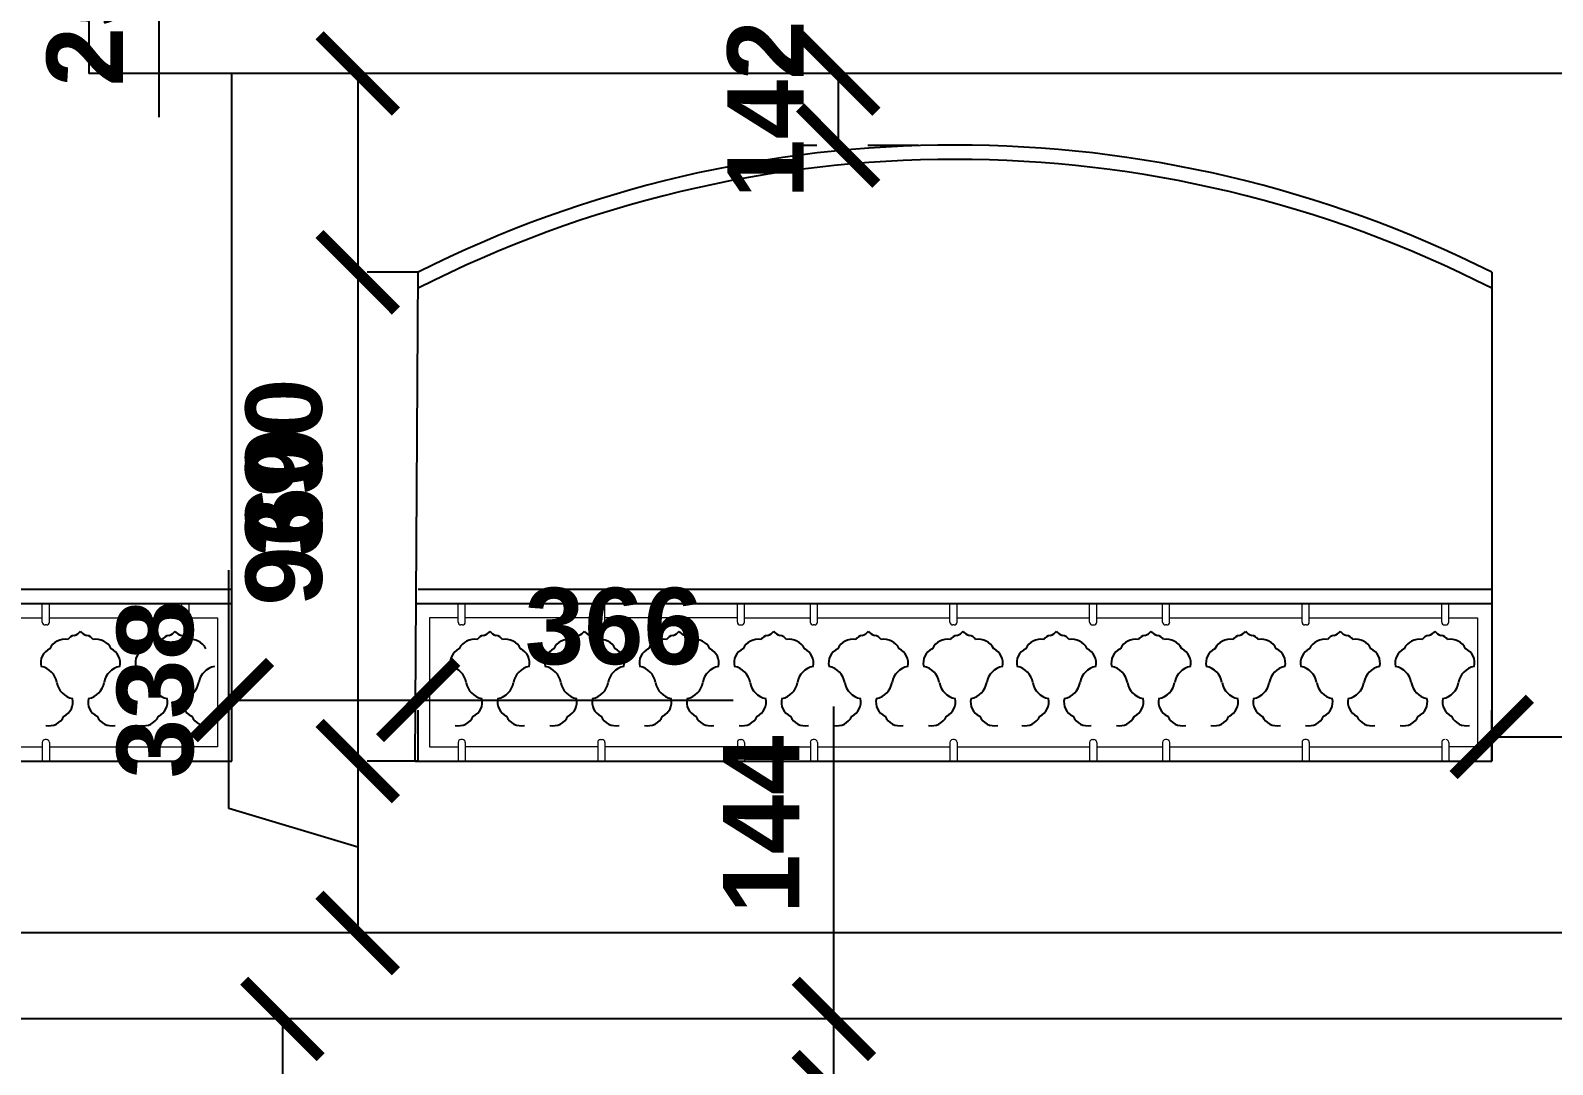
# Model space of a CAD drawing. Header units: millimetres. Extents: x 1521 to 3683, y 1649 to 3322.
# Drawn here: x 1718.866 to 1721.856, y 1665.515 to 1667.545 of the extents above; entities that cross this region are included whole.
import ezdxf

# ---------------------------------------------------------------- set-up
doc = ezdxf.new("R2010")
doc.units = ezdxf.units.MM
doc.header["$LTSCALE"] = 0.1
doc.linetypes.add('BORDER2', pattern=[0.875, 0.25, -0.125, 0.25, -0.125, 0, -0.125])
doc.layers.get('DEFPOINTS').update_dxf_attribs({"lineweight": 25})
for name, color, linetype, lineweight in [('BRICKS', 70, 'Continuous', 25), ('Glass', 193, 'Continuous', 5), ('WIN', 8, 'Continuous', 25)]:
    doc.layers.add(name, color=color, linetype=linetype, lineweight=lineweight)
doc.layers.add('RELIEF', color=252, linetype='Continuous')
doc.styles.add('STYLE1', font='arialbd.ttf')
doc.dimstyles.new('50', dxfattribs={"dimscale": 0.75, "dimtxt": 0.2, "dimasz": 0.2, "dimexe": 0.1, "dimexo": 0, "dimgap": 0.09, "dimtad": 2, "dimdec": 0, "dimlfac": 1000, "dimzin": 0, "dimdsep": 46, "dimtxsty": 'STYLE1', "dimblk": 'ARCHTICK', "dimcen": 0.09, "dimclrd": 4, "dimclre": 8, "dimclrt": 6, "dimadec": 0, "dimazin": 0, "dimtfac": 1, "dimtdec": 0, "dimtofl": 0, "dimtmove": 0, "dimatfit": 3, "dimldrblk": 'OPEN90', "dimfxl": 0.05, "dimtolj": 1, "dimtzin": 0, "dimarcsym": 0})

# ---------------------------------------------------------------- blocks, each defined once
blk = doc.blocks.new('_ArchTick')
at = {"color": 0, "linetype": 'ByBlock', "const_width": 0.15}
blk.add_lwpolyline([(-0.5, -0.5), (0.5, 0.5)], dxfattribs=at)
blk = doc.blocks.new('*D134')
at = {"layer": 'BRICKS', "color": 8, "lineweight": -2}
for p, q in [((1719.29, 1668.2482), (1719.043, 1668.2482)), ((1719.29, 1667.9951), (1719.043, 1667.9951))]:
    blk.add_line(p, q, dxfattribs=at)
at = {"layer": 'BRICKS', "color": 4, "lineweight": -2}
for p, q in [((1719.118, 1668.2482), (1719.118, 1667.9951)), ((1719.118, 1667.9951), (1719.118, 1667.3747))]:
    blk.add_line(p, q, dxfattribs=at)
at = {"layer": 'DEFPOINTS', "color": 0}
for p in [(1719.29, 1668.2482), (1719.118, 1667.9951), (1719.29, 1667.9951)]:
    blk.add_point(p, dxfattribs=at)
at = {"layer": 'BRICKS', "color": 4, "lineweight": -2, "xscale": 0.15, "yscale": 0.15, "zscale": 0.15}
for p, rotation in [((1719.118, 1668.2482), 90), ((1719.118, 1667.9951), 270)]:
    blk.add_blockref('_ArchTick', p, dxfattribs=dict(at, rotation=rotation))
at = {"layer": 'BRICKS', "color": 6, "insert": (1718.974, 1667.6099), "char_height": 0.15, "attachment_point": 5, "rotation": 90, "style": 'STYLE1'}
blk.add_mtext('\\A1;253', dxfattribs=at)
blk = doc.blocks.new('_Open90')
at = {"color": 0, "linetype": 'ByBlock', "lineweight": -2}
for p, q in [((-0.5, 0.5), (0, 0)), ((0, 0), (-1, 0)), ((0, 0), (-0.5, -0.5))]:
    blk.add_line(p, q, dxfattribs=at)
blk = doc.blocks.new('*D136')
at = {"layer": 'BRICKS', "color": 8, "linetype": 'BORDER2', "lineweight": -2}
for p, q in [((1719.6397, 1667.4607), (1719.4339, 1667.4607)), ((1719.6275, 1667.0704), (1719.4339, 1667.0704))]:
    blk.add_line(p, q, dxfattribs=at)
at = {"layer": 'BRICKS', "color": 4, "lineweight": -2}
for p, q in [((1719.5089, 1667.4607), (1719.5089, 1667.0704)), ((1719.5089, 1667.0704), (1719.5089, 1666.454))]:
    blk.add_line(p, q, dxfattribs=at)
at = {"layer": 'DEFPOINTS', "color": 0}
for p in [(1719.6397, 1667.4607), (1719.5089, 1667.0704), (1719.6275, 1667.0704)]:
    blk.add_point(p, dxfattribs=at)
at = {"layer": 'BRICKS', "color": 4, "lineweight": -2, "xscale": 0.15, "yscale": 0.15, "zscale": 0.15}
for p, rotation in [((1719.5089, 1667.4607), 90), ((1719.5089, 1667.0704), 270)]:
    blk.add_blockref('_ArchTick', p, dxfattribs=dict(at, rotation=rotation))
at = {"layer": 'BRICKS', "color": 6, "insert": (1719.3647, 1666.6872), "char_height": 0.15, "attachment_point": 5, "rotation": 90, "style": 'STYLE1'}
blk.add_mtext('\\A1;390', dxfattribs=at)
blk = doc.blocks.new('*D137')
at = {"layer": 'BRICKS', "color": 8, "linetype": 'BORDER2', "lineweight": -2}
for p, q in [((1719.6275, 1667.0704), (1719.4339, 1667.0704)), ((1719.6275, 1666.1107), (1719.4339, 1666.1107))]:
    blk.add_line(p, q, dxfattribs=at)
at = {"layer": 'BRICKS', "color": 4, "lineweight": -2}
blk.add_line((1719.5089, 1667.0704), (1719.5089, 1666.1107), dxfattribs=at)
at = {"layer": 'DEFPOINTS', "color": 0}
for p in [(1719.6275, 1667.0704), (1719.5089, 1666.1107), (1719.6275, 1666.1107)]:
    blk.add_point(p, dxfattribs=at)
at = {"layer": 'BRICKS', "color": 4, "lineweight": -2, "xscale": 0.15, "yscale": 0.15, "zscale": 0.15}
for p, rotation in [((1719.5089, 1667.0704), 90), ((1719.5089, 1666.1107), 270)]:
    blk.add_blockref('_ArchTick', p, dxfattribs=dict(at, rotation=rotation))
at = {"layer": 'BRICKS', "color": 6, "insert": (1719.3647, 1666.5906), "char_height": 0.15, "attachment_point": 5, "rotation": 90, "style": 'STYLE1'}
blk.add_mtext('\\A1;960', dxfattribs=at)
blk = doc.blocks.new('*D138')
at = {"layer": 'BRICKS', "color": 4, "lineweight": -2}
for p, q in [((1719.256, 1666.0179), (1719.256, 1666.4852)), ((1719.5089, 1666.1107), (1719.5089, 1665.7732)), ((1719.5089, 1665.942), (1719.256, 1666.0179))]:
    blk.add_line(p, q, dxfattribs=at)
at = {"layer": 'BRICKS', "color": 8, "linetype": 'BORDER2', "lineweight": -2}
for p, q in [((1719.6275, 1666.1107), (1719.4339, 1666.1107)), ((1719.6275, 1665.7732), (1719.4339, 1665.7732))]:
    blk.add_line(p, q, dxfattribs=at)
at = {"layer": 'DEFPOINTS', "color": 0}
for p in [(1719.6275, 1666.1107), (1719.5089, 1665.7732), (1719.6275, 1665.7732)]:
    blk.add_point(p, dxfattribs=at)
at = {"layer": 'BRICKS', "color": 4, "lineweight": -2, "xscale": 0.15, "yscale": 0.15, "zscale": 0.15}
for p, rotation in [((1719.5089, 1666.1107), 90), ((1719.5089, 1665.7732), 270)]:
    blk.add_blockref('_ArchTick', p, dxfattribs=dict(at, rotation=rotation))
at = {"layer": 'BRICKS', "color": 6, "insert": (1719.1118, 1666.2515), "char_height": 0.15, "attachment_point": 5, "rotation": 90, "style": 'STYLE1'}
blk.add_mtext('\\A1;338', dxfattribs=at)
blk = doc.blocks.new('*D139')
at = {"layer": 'BRICKS', "color": 8, "linetype": 'BORDER2', "lineweight": -2}
for p, q in [((1720.6065, 1667.4607), (1720.3778, 1667.4607)), ((1720.6108, 1667.319), (1720.3778, 1667.319))]:
    blk.add_line(p, q, dxfattribs=at)
at = {"layer": 'BRICKS', "color": 4, "lineweight": -2}
blk.add_line((1720.4528, 1667.4607), (1720.4528, 1667.319), dxfattribs=at)
at = {"layer": 'DEFPOINTS', "color": 0}
for p in [(1720.6065, 1667.4607), (1720.4528, 1667.319), (1720.6108, 1667.319)]:
    blk.add_point(p, dxfattribs=at)
at = {"layer": 'BRICKS', "color": 4, "lineweight": -2, "xscale": 0.15, "yscale": 0.15, "zscale": 0.15}
for p, rotation in [((1720.4528, 1667.4607), 90), ((1720.4528, 1667.319), 270)]:
    blk.add_blockref('_ArchTick', p, dxfattribs=dict(at, rotation=rotation))
at = {"layer": 'BRICKS', "color": 6, "insert": (1720.31, 1667.3899), "char_height": 0.15, "attachment_point": 5, "rotation": 90, "style": 'STYLE1'}
blk.add_mtext('\\A1;142', dxfattribs=at)
blk = doc.blocks.new('*D140')
at = {"layer": 'BRICKS', "color": 8, "linetype": 'BORDER2', "lineweight": -2}
for p, q in [((1719.2618, 1666.1107), (1719.2618, 1666.3056)), ((1719.6275, 1666.1107), (1719.6275, 1666.3056))]:
    blk.add_line(p, q, dxfattribs=at)
at = {"layer": 'BRICKS', "color": 4, "lineweight": -2}
for p, q in [((1719.2618, 1666.2306), (1719.6275, 1666.2306)), ((1719.6275, 1666.2306), (1720.2467, 1666.2306))]:
    blk.add_line(p, q, dxfattribs=at)
at = {"layer": 'DEFPOINTS', "color": 0}
for p in [(1719.6275, 1666.2306), (1719.2618, 1666.1107), (1719.6275, 1666.1107)]:
    blk.add_point(p, dxfattribs=at)
at = {"layer": 'BRICKS', "color": 4, "lineweight": -2, "xscale": 0.15, "yscale": 0.15, "zscale": 0.15, "rotation": 180}
blk.add_blockref('_ArchTick', (1719.2618, 1666.2306), dxfattribs=at)
at = {"layer": 'BRICKS', "color": 4, "lineweight": -2, "xscale": 0.15, "yscale": 0.15, "zscale": 0.15}
blk.add_blockref('_ArchTick', (1719.6275, 1666.2306), dxfattribs=at)
at = {"layer": 'BRICKS', "color": 6, "insert": (1720.0121, 1666.3747), "char_height": 0.15, "attachment_point": 5, "style": 'STYLE1'}
blk.add_mtext('\\A1;366', dxfattribs=at)
blk = doc.blocks.new('*D141')
at = {"layer": 'BRICKS', "color": 8, "linetype": 'BORDER2', "lineweight": -2}
for p, q in [((1721.7368, 1666.1107), (1721.7368, 1666.2331)), ((1722.1025, 1666.1107), (1722.1025, 1666.2331))]:
    blk.add_line(p, q, dxfattribs=at)
at = {"layer": 'BRICKS', "color": 4, "lineweight": -2}
for p, q in [((1721.7368, 1666.1581), (1722.1025, 1666.1581)), ((1722.1025, 1666.1581), (1722.7217, 1666.1581))]:
    blk.add_line(p, q, dxfattribs=at)
at = {"layer": 'DEFPOINTS', "color": 0}
for p in [(1722.1025, 1666.1581), (1721.7368, 1666.1107), (1722.1025, 1666.1107)]:
    blk.add_point(p, dxfattribs=at)
at = {"layer": 'BRICKS', "color": 4, "lineweight": -2, "xscale": 0.15, "yscale": 0.15, "zscale": 0.15, "rotation": 180}
blk.add_blockref('_ArchTick', (1721.7368, 1666.1581), dxfattribs=at)
at = {"layer": 'BRICKS', "color": 4, "lineweight": -2, "xscale": 0.15, "yscale": 0.15, "zscale": 0.15}
blk.add_blockref('_ArchTick', (1722.1025, 1666.1581), dxfattribs=at)
at = {"layer": 'BRICKS', "color": 6, "insert": (1722.4871, 1666.3022), "char_height": 0.15, "attachment_point": 5, "style": 'STYLE1'}
blk.add_mtext('\\A1;366', dxfattribs=at)
blk = doc.blocks.new('*D142')
at = {"layer": 'BRICKS', "color": 8, "linetype": 'BORDER2', "lineweight": -2}
for p, q in [((1719.6268, 1665.6045), (1719.286, 1665.6045)), ((1719.6275, 1665.2141), (1719.286, 1665.2141))]:
    blk.add_line(p, q, dxfattribs=at)
at = {"layer": 'BRICKS', "color": 4, "lineweight": -2}
blk.add_line((1719.361, 1665.6045), (1719.361, 1665.2141), dxfattribs=at)
at = {"layer": 'DEFPOINTS', "color": 0}
for p in [(1719.6268, 1665.6045), (1719.361, 1665.2141), (1719.6275, 1665.2141)]:
    blk.add_point(p, dxfattribs=at)
at = {"layer": 'BRICKS', "color": 4, "lineweight": -2, "xscale": 0.15, "yscale": 0.15, "zscale": 0.15}
for p, rotation in [((1719.361, 1665.6045), 90), ((1719.361, 1665.2141), 270)]:
    blk.add_blockref('_ArchTick', p, dxfattribs=dict(at, rotation=rotation))
at = {"layer": 'BRICKS', "color": 6, "insert": (1719.2169, 1665.274), "char_height": 0.15, "attachment_point": 5, "rotation": 90, "style": 'STYLE1'}
blk.add_mtext('\\A1;390', dxfattribs=at)
blk = doc.blocks.new('*D145')
at = {"layer": 'BRICKS', "color": 4, "lineweight": -2}
for p, q in [((1720.4443, 1665.6045), (1720.4443, 1666.2177)), ((1720.4443, 1665.4607), (1720.4443, 1665.6045))]:
    blk.add_line(p, q, dxfattribs=at)
at = {"layer": 'BRICKS', "color": 8, "linetype": 'BORDER2', "lineweight": -2}
for p, q in [((1720.5601, 1665.6045), (1720.3693, 1665.6045)), ((1720.5601, 1665.4607), (1720.3693, 1665.4607))]:
    blk.add_line(p, q, dxfattribs=at)
at = {"layer": 'DEFPOINTS', "color": 0}
for p in [(1720.4443, 1665.6045), (1720.5601, 1665.6045), (1720.5601, 1665.4607)]:
    blk.add_point(p, dxfattribs=at)
at = {"layer": 'BRICKS', "color": 4, "lineweight": -2, "xscale": 0.15, "yscale": 0.15, "zscale": 0.15}
for p, rotation in [((1720.4443, 1665.6045), 90), ((1720.4443, 1665.4607), 270)]:
    blk.add_blockref('_ArchTick', p, dxfattribs=dict(at, rotation=rotation))
at = {"layer": 'BRICKS', "color": 6, "insert": (1720.3015, 1665.9861), "char_height": 0.15, "attachment_point": 5, "rotation": 90, "style": 'STYLE1'}
blk.add_mtext('\\A1;144', dxfattribs=at)

msp = doc.modelspace()

# ---------------------------------------------------------------- linework, layer by layer
at = {"layer": 'Glass'}
for p, q in [((1718.8892, 1666.3836), (1718.8892, 1666.4201)), ((1718.9032, 1666.3836), (1718.9032, 1666.4201)), ((1719.1634, 1666.3836), (1719.1634, 1666.4201)), ((1719.1634, 1666.3836), (1719.1634, 1666.4201)), ((1719.1775, 1666.3836), (1719.1775, 1666.4201)), ((1719.1775, 1666.3836), (1719.1775, 1666.4201)), ((1719.7062, 1666.3836), (1719.7062, 1666.4201)), ((1719.7203, 1666.3836), (1719.7203, 1666.4201)), ((1719.9804, 1666.3836), (1719.9804, 1666.4201)), ((1719.9945, 1666.3836), (1719.9945, 1666.4201)), ((1720.2547, 1666.3836), (1720.2547, 1666.4201)), ((1720.2687, 1666.3836), (1720.2687, 1666.4201)), ((1720.3981, 1666.3836), (1720.3981, 1666.4201)), ((1720.4122, 1666.3836), (1720.4122, 1666.4201)), ((1720.6723, 1666.3836), (1720.6723, 1666.4201)), ((1720.6864, 1666.3836), (1720.6864, 1666.4201)), ((1720.9465, 1666.3836), (1720.9465, 1666.4201)), ((1720.9606, 1666.3836), (1720.9606, 1666.4201)), ((1721.09, 1666.3836), (1721.09, 1666.4201)), ((1721.104, 1666.3836), (1721.104, 1666.4201)), ((1721.3642, 1666.3836), (1721.3642, 1666.4201)), ((1721.3782, 1666.3836), (1721.3782, 1666.4201)), ((1721.6384, 1666.3836), (1721.6384, 1666.4201)), ((1721.6525, 1666.3836), (1721.6525, 1666.4201)), ((1718.8976, 1666.3779), (1718.8948, 1666.3779)), ((1718.9032, 1666.392), (1719.0326, 1666.392)), ((1719.169, 1666.3779), (1719.1718, 1666.3779)), ((1719.169, 1666.3779), (1719.1718, 1666.3779)), ((1719.7147, 1666.3779), (1719.7118, 1666.3779)), ((1719.9861, 1666.3779), (1719.9889, 1666.3779)), ((1720.2603, 1666.3779), (1720.2631, 1666.3779)), ((1720.2687, 1666.392), (1720.3981, 1666.392)), ((1720.4065, 1666.3779), (1720.4037, 1666.3779)), ((1720.6807, 1666.3779), (1720.6779, 1666.3779)), ((1720.9522, 1666.3779), (1720.955, 1666.3779)), ((1720.9606, 1666.392), (1721.09, 1666.392)), ((1721.0984, 1666.3779), (1721.0956, 1666.3779)), ((1721.3726, 1666.3779), (1721.3698, 1666.3779)), ((1721.3782, 1666.392), (1721.5076, 1666.392)), ((1721.644, 1666.3779), (1721.6468, 1666.3779)), ((1718.8892, 1666.1473), (1718.8892, 1666.1107)), ((1718.8976, 1666.1529), (1718.8948, 1666.1529)), ((1718.9032, 1666.1473), (1718.9032, 1666.1107)), ((1719.1634, 1666.1473), (1719.1634, 1666.1107)), ((1719.1775, 1666.1473), (1719.1775, 1666.1107)), ((1719.7062, 1666.1473), (1719.7062, 1666.1107)), ((1719.7147, 1666.1529), (1719.7118, 1666.1529)), ((1719.7203, 1666.1473), (1719.7203, 1666.1107)), ((1719.9804, 1666.1473), (1719.9804, 1666.1107)), ((1719.9861, 1666.1529), (1719.9889, 1666.1529)), ((1719.9945, 1666.1473), (1719.9945, 1666.1107)), ((1720.2547, 1666.1473), (1720.2547, 1666.1107)), ((1720.2603, 1666.1529), (1720.2631, 1666.1529)), ((1720.2687, 1666.1473), (1720.2687, 1666.1107)), ((1720.2687, 1666.1389), (1720.3981, 1666.1389)), ((1720.3981, 1666.1473), (1720.3981, 1666.1107)), ((1720.4065, 1666.1529), (1720.4037, 1666.1529)), ((1720.4122, 1666.1473), (1720.4122, 1666.1107)), ((1720.6723, 1666.1473), (1720.6723, 1666.1107)), ((1720.6807, 1666.1529), (1720.6779, 1666.1529)), ((1720.6864, 1666.1473), (1720.6864, 1666.1107)), ((1720.9465, 1666.1473), (1720.9465, 1666.1107)), ((1720.9522, 1666.1529), (1720.955, 1666.1529)), ((1720.9606, 1666.1473), (1720.9606, 1666.1107)), ((1720.9606, 1666.1389), (1721.09, 1666.1389)), ((1721.09, 1666.1473), (1721.09, 1666.1107)), ((1721.0984, 1666.1529), (1721.0956, 1666.1529)), ((1721.104, 1666.1473), (1721.104, 1666.1107)), ((1721.3642, 1666.1473), (1721.3642, 1666.1107)), ((1721.3726, 1666.1529), (1721.3698, 1666.1529)), ((1721.3782, 1666.1473), (1721.3782, 1666.1107)), ((1721.6384, 1666.1473), (1721.6384, 1666.1107)), ((1721.6525, 1666.1473), (1721.6525, 1666.1107))]:
    msp.add_line(p, q, dxfattribs=at)
for points in [[(1718.629, 1666.392), (1718.8892, 1666.392)], [(1718.9032, 1666.392), (1719.1634, 1666.392)], [(1718.9215, 1666.392), (1719.1634, 1666.392)], [(1719.1775, 1666.392), (1719.2337, 1666.392), (1719.2337, 1666.1389), (1719.1775, 1666.1389)], [(1719.7062, 1666.392), (1719.65, 1666.392), (1719.65, 1666.1389), (1719.7062, 1666.1389)], [(1719.9804, 1666.392), (1719.7203, 1666.392)], [(1720.2547, 1666.392), (1719.9945, 1666.392)], [(1720.4122, 1666.392), (1720.6723, 1666.392)], [(1720.6864, 1666.392), (1720.9465, 1666.392)], [(1721.104, 1666.392), (1721.3642, 1666.392)], [(1721.3782, 1666.392), (1721.6384, 1666.392)], [(1721.6525, 1666.392), (1721.7087, 1666.392), (1721.7087, 1666.1389), (1721.6525, 1666.1389)], [(1718.629, 1666.1389), (1718.8892, 1666.1389)], [(1718.9032, 1666.1389), (1719.1634, 1666.1389)], [(1719.9804, 1666.1389), (1719.7203, 1666.1389)], [(1720.2547, 1666.1389), (1719.9945, 1666.1389)], [(1720.4122, 1666.1389), (1720.6723, 1666.1389)], [(1720.6864, 1666.1389), (1720.9465, 1666.1389)], [(1721.104, 1666.1389), (1721.3642, 1666.1389)], [(1721.3782, 1666.1389), (1721.6384, 1666.1389)]]:
    msp.add_lwpolyline(points, dxfattribs=at)
for centre, start, end in [((1718.8948, 1666.3836), 180, 270), ((1718.8976, 1666.3836), 270, 0), ((1719.169, 1666.3836), 180, 270), ((1719.169, 1666.3836), 180, 270), ((1719.1718, 1666.3836), 270, 0), ((1719.1718, 1666.3836), 270, 0), ((1719.7118, 1666.3836), 180, 270), ((1719.7147, 1666.3836), 270, 0), ((1719.9861, 1666.3836), 180, 270), ((1719.9889, 1666.3836), 270, 0), ((1720.2603, 1666.3836), 180, 270), ((1720.2631, 1666.3836), 270, 0), ((1720.4037, 1666.3836), 180, 270), ((1720.4065, 1666.3836), 270, 0), ((1720.6779, 1666.3836), 180, 270), ((1720.6807, 1666.3836), 270, 0), ((1720.9522, 1666.3836), 180, 270), ((1720.955, 1666.3836), 270, 0), ((1721.0956, 1666.3836), 180, 270), ((1721.0984, 1666.3836), 270, 0), ((1721.3698, 1666.3836), 180, 270), ((1721.3726, 1666.3836), 270, 0), ((1721.644, 1666.3836), 180, 270), ((1721.6468, 1666.3836), 270, 0), ((1718.8948, 1666.1473), 90, 180), ((1718.8976, 1666.1473), 360, 90), ((1719.169, 1666.1473), 90, 180), ((1719.1718, 1666.1473), 360, 90), ((1719.7118, 1666.1473), 90, 180), ((1719.7147, 1666.1473), 360, 90), ((1719.9861, 1666.1473), 90, 180), ((1719.9889, 1666.1473), 360, 90), ((1720.2603, 1666.1473), 90, 180), ((1720.2631, 1666.1473), 360, 90), ((1720.4037, 1666.1473), 90, 180), ((1720.4065, 1666.1473), 360, 90), ((1720.6779, 1666.1473), 90, 180), ((1720.6807, 1666.1473), 360, 90), ((1720.9522, 1666.1473), 90, 180), ((1720.955, 1666.1473), 360, 90), ((1721.0956, 1666.1473), 90, 180), ((1721.0984, 1666.1473), 360, 90), ((1721.3698, 1666.1473), 90, 180), ((1721.3726, 1666.1473), 360, 90), ((1721.644, 1666.1473), 90, 180), ((1721.6468, 1666.1473), 360, 90)]:
    msp.add_arc(centre, 0.00562, start, end, dxfattribs=at)
at = {"layer": 'RELIEF'}
for centre, radius, start, end in [((1718.9328, 1666.3181), 0.0317, 78.0514, 155.5132), ((1718.9542, 1666.3407), 0.017, 98.1049, 150.4121), ((1718.9494, 1666.3744), 0.017, 278.1049, 330.4121), ((1718.979, 1666.3744), 0.017, 209.5879, 261.8951), ((1718.9742, 1666.3407), 0.017, 29.5879, 81.8951), ((1718.9956, 1666.3181), 0.0317, 24.4868, 101.9486), ((1719.1187, 1666.3181), 0.0317, 78.0514, 155.5132), ((1719.1401, 1666.3407), 0.017, 98.1049, 150.4121), ((1719.1353, 1666.3744), 0.017, 278.1049, 330.4121), ((1719.1649, 1666.3744), 0.017, 209.5879, 261.8951), ((1719.1601, 1666.3407), 0.017, 29.5879, 81.8951), ((1719.1815, 1666.3181), 0.0317, 24.4868, 101.9486), ((1719.7372, 1666.3181), 0.0317, 78.0514, 155.5132), ((1719.7585, 1666.3407), 0.017, 98.1049, 150.4121), ((1719.7537, 1666.3744), 0.017, 278.1049, 330.4121), ((1719.7833, 1666.3744), 0.017, 209.5879, 261.8951), ((1719.7785, 1666.3407), 0.017, 29.5879, 81.8951), ((1719.7999, 1666.3181), 0.0317, 24.4868, 101.9486), ((1719.9231, 1666.3181), 0.0317, 78.0514, 155.5132), ((1719.9444, 1666.3407), 0.017, 98.1049, 150.4121), ((1719.9396, 1666.3744), 0.017, 278.1049, 330.4121), ((1719.9692, 1666.3744), 0.017, 209.5879, 261.8951), ((1719.9644, 1666.3407), 0.017, 29.5879, 81.8951), ((1719.9858, 1666.3181), 0.0317, 24.4868, 101.9486), ((1720.109, 1666.3181), 0.0317, 78.0514, 155.5132), ((1720.1303, 1666.3407), 0.017, 98.1049, 150.4121), ((1720.1255, 1666.3744), 0.017, 278.1049, 330.4121), ((1720.1551, 1666.3744), 0.017, 209.5879, 261.8951), ((1720.1503, 1666.3407), 0.017, 29.5879, 81.8951), ((1720.1717, 1666.3181), 0.0317, 24.4868, 101.9486), ((1720.2949, 1666.3181), 0.0317, 78.0514, 155.5132), ((1720.3162, 1666.3407), 0.017, 98.1049, 150.4121), ((1720.3114, 1666.3744), 0.017, 278.1049, 330.4121), ((1720.341, 1666.3744), 0.017, 209.5879, 261.8951), ((1720.3362, 1666.3407), 0.017, 29.5879, 81.8951), ((1720.3576, 1666.3181), 0.0317, 24.4868, 101.9486), ((1720.4808, 1666.3181), 0.0317, 78.0514, 155.5132), ((1720.5021, 1666.3407), 0.017, 98.1049, 150.4121), ((1720.4973, 1666.3744), 0.017, 278.1049, 330.4121), ((1720.527, 1666.3744), 0.017, 209.5879, 261.8951), ((1720.5222, 1666.3407), 0.017, 29.5879, 81.8951), ((1720.5435, 1666.3181), 0.0317, 24.4868, 101.9486), ((1720.6667, 1666.3181), 0.0317, 78.0514, 155.5132), ((1720.6881, 1666.3407), 0.017, 98.1049, 150.4121), ((1720.6833, 1666.3744), 0.017, 278.1049, 330.4121), ((1720.7129, 1666.3744), 0.017, 209.5879, 261.8951), ((1720.7081, 1666.3407), 0.017, 29.5879, 81.8951), ((1720.7294, 1666.3181), 0.0317, 24.4868, 101.9486), ((1720.8501, 1666.3181), 0.0317, 78.0514, 155.5132), ((1720.8715, 1666.3407), 0.017, 98.1049, 150.4121), ((1720.8667, 1666.3744), 0.017, 278.1049, 330.4121), ((1720.8963, 1666.3744), 0.017, 209.5879, 261.8951), ((1720.8915, 1666.3407), 0.017, 29.5879, 81.8951), ((1720.9129, 1666.3181), 0.0317, 24.4868, 101.9486), ((1721.036, 1666.3181), 0.0317, 78.0514, 155.5132), ((1721.0574, 1666.3407), 0.017, 98.1049, 150.4121), ((1721.0526, 1666.3744), 0.017, 278.1049, 330.4121), ((1721.0822, 1666.3744), 0.017, 209.5879, 261.8951), ((1721.0774, 1666.3407), 0.017, 29.5879, 81.8951), ((1721.0988, 1666.3181), 0.0317, 24.4868, 101.9486), ((1721.2219, 1666.3181), 0.0317, 78.0514, 155.5132), ((1721.2433, 1666.3407), 0.017, 98.1049, 150.4121), ((1721.2385, 1666.3744), 0.017, 278.1049, 330.4121), ((1721.2681, 1666.3744), 0.017, 209.5879, 261.8951), ((1721.2633, 1666.3407), 0.017, 29.5879, 81.8951), ((1721.2847, 1666.3181), 0.0317, 24.4868, 101.9486), ((1721.4078, 1666.3181), 0.0317, 78.0514, 155.5132), ((1721.4292, 1666.3407), 0.017, 98.1049, 150.4121), ((1721.4244, 1666.3744), 0.017, 278.1049, 330.4121), ((1721.454, 1666.3744), 0.017, 209.5879, 261.8951), ((1721.4492, 1666.3407), 0.017, 29.5879, 81.8951), ((1721.4706, 1666.3181), 0.0317, 24.4868, 101.9486), ((1721.5937, 1666.3181), 0.0317, 78.0514, 155.5132), ((1721.6151, 1666.3407), 0.017, 98.1049, 150.4121), ((1721.6103, 1666.3744), 0.017, 278.1049, 330.4121), ((1721.6399, 1666.3744), 0.017, 209.5879, 261.8951), ((1721.6351, 1666.3407), 0.017, 29.5879, 81.8951), ((1721.6565, 1666.3181), 0.0317, 24.4868, 101.9486), ((1718.9167, 1666.3034), 0.0306, 114.5387, 193.4516), ((1719.0117, 1666.3034), 0.0306, 346.5484, 65.4613), ((1719.1026, 1666.3034), 0.0306, 114.5387, 193.4516), ((1719.721, 1666.3034), 0.0306, 114.5387, 193.4516), ((1719.816, 1666.3034), 0.0306, 346.5484, 65.4613), ((1719.9069, 1666.3034), 0.0306, 114.5387, 193.4516), ((1720.0019, 1666.3034), 0.0306, 346.5484, 65.4613), ((1720.0928, 1666.3034), 0.0306, 114.5387, 193.4516), ((1720.1879, 1666.3034), 0.0306, 346.5484, 65.4613), ((1720.2787, 1666.3034), 0.0306, 114.5387, 193.4516), ((1720.3738, 1666.3034), 0.0306, 346.5484, 65.4613), ((1720.4646, 1666.3034), 0.0306, 114.5387, 193.4516), ((1720.5597, 1666.3034), 0.0306, 346.5484, 65.4613), ((1720.6505, 1666.3034), 0.0306, 114.5387, 193.4516), ((1720.7456, 1666.3034), 0.0306, 346.5484, 65.4613), ((1720.834, 1666.3034), 0.0306, 114.5387, 193.4516), ((1720.929, 1666.3034), 0.0306, 346.5484, 65.4613), ((1721.0199, 1666.3034), 0.0306, 114.5387, 193.4516), ((1721.1149, 1666.3034), 0.0306, 346.5484, 65.4613), ((1721.2058, 1666.3034), 0.0306, 114.5387, 193.4516), ((1721.3008, 1666.3034), 0.0306, 346.5484, 65.4613), ((1721.3917, 1666.3034), 0.0306, 114.5387, 193.4516), ((1721.4867, 1666.3034), 0.0306, 346.5484, 65.4613), ((1721.5776, 1666.3034), 0.0306, 114.5387, 193.4516), ((1721.6726, 1666.3034), 0.0306, 346.5484, 65.4613), ((1718.8801, 1666.2588), 0.0381, 9.2672, 79.6619), ((1719.0483, 1666.2588), 0.0381, 100.3381, 170.7328), ((1719.066, 1666.2588), 0.0381, 9.2672, 79.6619), ((1719.2342, 1666.2588), 0.0381, 100.3381, 170.7328), ((1719.6844, 1666.2588), 0.0381, 9.2672, 79.6619), ((1719.8526, 1666.2588), 0.0381, 100.3381, 170.7328), ((1719.8703, 1666.2588), 0.0381, 9.2672, 79.6619), ((1720.0385, 1666.2588), 0.0381, 100.3381, 170.7328), ((1720.0562, 1666.2588), 0.0381, 9.2672, 79.6619), ((1720.2244, 1666.2588), 0.0381, 100.3381, 170.7328), ((1720.2421, 1666.2588), 0.0381, 9.2672, 79.6619), ((1720.4104, 1666.2588), 0.0381, 100.3381, 170.7328), ((1720.428, 1666.2588), 0.0381, 9.2672, 79.6619), ((1720.5963, 1666.2588), 0.0381, 100.3381, 170.7328), ((1720.6139, 1666.2588), 0.0381, 9.2672, 79.6619), ((1720.7822, 1666.2588), 0.0381, 100.3381, 170.7328), ((1720.7974, 1666.2588), 0.0381, 9.2672, 79.6619), ((1720.9656, 1666.2588), 0.0381, 100.3381, 170.7328), ((1720.9833, 1666.2588), 0.0381, 9.2672, 79.6619), ((1721.1515, 1666.2588), 0.0381, 100.3381, 170.7328), ((1721.1692, 1666.2588), 0.0381, 9.2672, 79.6619), ((1721.3374, 1666.2588), 0.0381, 100.3381, 170.7328), ((1721.3551, 1666.2588), 0.0381, 9.2672, 79.6619), ((1721.5233, 1666.2588), 0.0381, 100.3381, 170.7328), ((1721.541, 1666.2588), 0.0381, 9.2672, 79.6619), ((1721.7092, 1666.2588), 0.0381, 100.3381, 170.7328), ((1718.9554, 1666.2711), 0.0381, 189.2672, 259.6619), ((1718.973, 1666.2711), 0.0381, 280.3381, 350.7328), ((1719.1413, 1666.2711), 0.0381, 189.2672, 259.6619), ((1719.1589, 1666.2711), 0.0381, 280.3381, 350.7328), ((1719.7597, 1666.2711), 0.0381, 189.2672, 259.6619), ((1719.7774, 1666.2711), 0.0381, 280.3381, 350.7328), ((1719.9456, 1666.2711), 0.0381, 189.2672, 259.6619), ((1719.9633, 1666.2711), 0.0381, 280.3381, 350.7328), ((1720.1315, 1666.2711), 0.0381, 189.2672, 259.6619), ((1720.1492, 1666.2711), 0.0381, 280.3381, 350.7328), ((1720.3174, 1666.2711), 0.0381, 189.2672, 259.6619), ((1720.3351, 1666.2711), 0.0381, 280.3381, 350.7328), ((1720.5033, 1666.2711), 0.0381, 189.2672, 259.6619), ((1720.521, 1666.2711), 0.0381, 280.3381, 350.7328), ((1720.6892, 1666.2711), 0.0381, 189.2672, 259.6619), ((1720.7069, 1666.2711), 0.0381, 280.3381, 350.7328), ((1720.8726, 1666.2711), 0.0381, 189.2672, 259.6619), ((1720.8903, 1666.2711), 0.0381, 280.3381, 350.7328), ((1721.0585, 1666.2711), 0.0381, 189.2672, 259.6619), ((1721.0762, 1666.2711), 0.0381, 280.3381, 350.7328), ((1721.2445, 1666.2711), 0.0381, 189.2672, 259.6619), ((1721.2621, 1666.2711), 0.0381, 280.3381, 350.7328), ((1721.4304, 1666.2711), 0.0381, 189.2672, 259.6619), ((1721.448, 1666.2711), 0.0381, 280.3381, 350.7328), ((1721.6163, 1666.2711), 0.0381, 189.2672, 259.6619), ((1721.6339, 1666.2711), 0.0381, 280.3381, 350.7328), ((1718.9188, 1666.2264), 0.0306, 294.5387, 13.4516), ((1719.0096, 1666.2264), 0.0306, 166.5484, 245.4613), ((1719.1047, 1666.2264), 0.0306, 294.5387, 13.4516), ((1719.1955, 1666.2264), 0.0306, 166.5484, 245.4613), ((1719.7231, 1666.2264), 0.0306, 294.5387, 13.4516), ((1719.814, 1666.2264), 0.0306, 166.5484, 245.4613), ((1719.909, 1666.2264), 0.0306, 294.5387, 13.4516), ((1719.9999, 1666.2264), 0.0306, 166.5484, 245.4613), ((1720.0949, 1666.2264), 0.0306, 294.5387, 13.4516), ((1720.1858, 1666.2264), 0.0306, 166.5484, 245.4613), ((1720.2808, 1666.2264), 0.0306, 294.5387, 13.4516), ((1720.3717, 1666.2264), 0.0306, 166.5484, 245.4613), ((1720.4667, 1666.2264), 0.0306, 294.5387, 13.4516), ((1720.5576, 1666.2264), 0.0306, 166.5484, 245.4613), ((1720.6526, 1666.2264), 0.0306, 294.5387, 13.4516), ((1720.7435, 1666.2264), 0.0306, 166.5484, 245.4613), ((1720.836, 1666.2264), 0.0306, 294.5387, 13.4516), ((1720.9269, 1666.2264), 0.0306, 166.5484, 245.4613), ((1721.022, 1666.2264), 0.0306, 294.5387, 13.4516), ((1721.1128, 1666.2264), 0.0306, 166.5484, 245.4613), ((1721.2079, 1666.2264), 0.0306, 294.5387, 13.4516), ((1721.2987, 1666.2264), 0.0306, 166.5484, 245.4613), ((1721.3938, 1666.2264), 0.0306, 294.5387, 13.4516), ((1721.4846, 1666.2264), 0.0306, 166.5484, 245.4613), ((1721.5797, 1666.2264), 0.0306, 294.5387, 13.4516), ((1721.6705, 1666.2264), 0.0306, 166.5484, 245.4613), ((1718.9026, 1666.2118), 0.0317, 258.0514, 335.5132), ((1719.0258, 1666.2118), 0.0317, 204.4868, 281.9486), ((1719.0885, 1666.2118), 0.0317, 258.0514, 335.5132), ((1719.2117, 1666.2118), 0.0317, 204.4868, 281.9486), ((1719.7069, 1666.2118), 0.0317, 258.0514, 335.5132), ((1719.8301, 1666.2118), 0.0317, 204.4868, 281.9486), ((1719.8928, 1666.2118), 0.0317, 258.0514, 335.5132), ((1720.016, 1666.2118), 0.0317, 204.4868, 281.9486), ((1720.0788, 1666.2118), 0.0317, 258.0514, 335.5132), ((1720.2019, 1666.2118), 0.0317, 204.4868, 281.9486), ((1720.2647, 1666.2118), 0.0317, 258.0514, 335.5132), ((1720.3878, 1666.2118), 0.0317, 204.4868, 281.9486), ((1720.4506, 1666.2118), 0.0317, 258.0514, 335.5132), ((1720.5737, 1666.2118), 0.0317, 204.4868, 281.9486), ((1720.6365, 1666.2118), 0.0317, 258.0514, 335.5132), ((1720.7596, 1666.2118), 0.0317, 204.4868, 281.9486), ((1720.8199, 1666.2118), 0.0317, 258.0514, 335.5132), ((1720.9431, 1666.2118), 0.0317, 204.4868, 281.9486), ((1721.0058, 1666.2118), 0.0317, 258.0514, 335.5132), ((1721.129, 1666.2118), 0.0317, 204.4868, 281.9486), ((1721.1917, 1666.2118), 0.0317, 258.0514, 335.5132), ((1721.3149, 1666.2118), 0.0317, 204.4868, 281.9486), ((1721.3776, 1666.2118), 0.0317, 258.0514, 335.5132), ((1721.5008, 1666.2118), 0.0317, 204.4868, 281.9486), ((1721.5635, 1666.2118), 0.0317, 258.0514, 335.5132), ((1721.6867, 1666.2118), 0.0317, 204.4868, 281.9486)]:
    msp.add_arc(centre, radius, start, end, dxfattribs=at)
at = {"layer": 'WIN'}
for p, q in [((1718.9806, 1667.6295), (1718.9806, 1667.4607)), ((1722.7494, 1667.4607), (1718.9806, 1667.4607)), ((1719.2618, 1666.1107), (1719.2618, 1667.4607)), ((1719.6218, 1666.1107), (1719.6275, 1667.0704)), ((1721.7368, 1667.0704), (1721.7368, 1666.1107)), ((1717.4872, 1666.4482), (1719.2618, 1666.4482)), ((1719.6275, 1666.4482), (1721.7368, 1666.4482)), ((1717.445, 1666.4201), (1719.2618, 1666.4201)), ((1717.4872, 1666.4201), (1719.2618, 1666.4201)), ((1719.6218, 1666.4201), (1721.7368, 1666.4201)), ((1717.445, 1666.1107), (1719.2618, 1666.1107)), ((1719.6218, 1666.1107), (1721.7368, 1666.1107)), ((1722.6931, 1665.7732), (1717.1637, 1665.7732)), ((1729.7018, 1665.6045), (1717.1637, 1665.6045))]:
    msp.add_line(p, q, dxfattribs=at)
for radius, start, end in [(2.352, 63.357, 116.643), (2.3238, 63.0085, 116.9915)]:
    msp.add_arc((1720.6822, 1664.9682), radius, start, end, dxfattribs=at)

# ---------------------------------------------------------------- dimensions: what is measured, and where the dimension line sits
at = {"layer": 'BRICKS'}
dim = msp.add_linear_dim(base=(1719.118, 1667.9951), p1=(1719.29, 1668.2482), p2=(1719.29, 1667.9951), angle=90, dimstyle='50', dxfattribs=at)
dim.commit()
dim.dimension.update_dxf_attribs({"geometry": '*D134', "text_midpoint": (1718.974, 1667.6099)})
for base, p1, p2, override, picture, middle in [((1719.5089, 1667.0704), (1719.6397, 1667.4607), (1719.6275, 1667.0704), {"dimfxl": 0.1}, '*D136', (1719.3647, 1666.6872)), ((1719.5089, 1666.1107), (1719.6275, 1667.0704), (1719.6275, 1666.1107), {"dimtmove": 1, "dimfxl": 0.1}, '*D137', (1719.3647, 1666.5906)), ((1719.5088506054, 1665.7732393392), (1719.6274649421, 1666.1107393392), (1719.6274649421, 1665.7732393392), {"dimtmove": 1, "dimfxl": 0.1}, '*D138', (1719.1118263898, 1666.0853554715)), ((1720.4443, 1665.6045), (1720.5601, 1665.4607), (1720.5601, 1665.6045), {"dimfxl": 0.1}, '*D145', (1720.3015, 1665.9861))]:
    dim = msp.add_linear_dim(base=base, p1=p1, p2=p2, angle=90, dimstyle='50', override=override, dxfattribs=at)
    dim.commit()
    dim.dimension.update_dxf_attribs({"geometry": picture, "text_midpoint": middle})
for base, p1, p2, picture, middle in [((1720.4528, 1667.319), (1720.6065, 1667.4607), (1720.6108, 1667.319), '*D139', (1720.4528, 1667.3899)), ((1719.361, 1665.2141), (1719.6268, 1665.6045), (1719.6275, 1665.2141), '*D142', (1719.361, 1665.274))]:
    dim = msp.add_linear_dim(base=base, p1=p1, p2=p2, angle=90, dimstyle='50', override={"dimfxl": 0.1}, dxfattribs=at)
    dim.commit()
    dim.dimension.update_dxf_attribs({"geometry": picture, "text_midpoint": middle, "dimtype": 160})
for base, p1, p2, picture, middle in [((1719.6275, 1666.2306), (1719.2618, 1666.1107), (1719.6275, 1666.1107), '*D140', (1720.0121, 1666.3747)), ((1722.1025, 1666.1581), (1721.7368, 1666.1107), (1722.1025, 1666.1107), '*D141', (1722.4871, 1666.3022))]:
    dim = msp.add_linear_dim(base=base, p1=p1, p2=p2, dimstyle='50', override={"dimfxl": 0.1}, dxfattribs=at)
    dim.commit()
    dim.dimension.update_dxf_attribs({"geometry": picture, "text_midpoint": middle})

doc.saveas('drawing.dxf')
